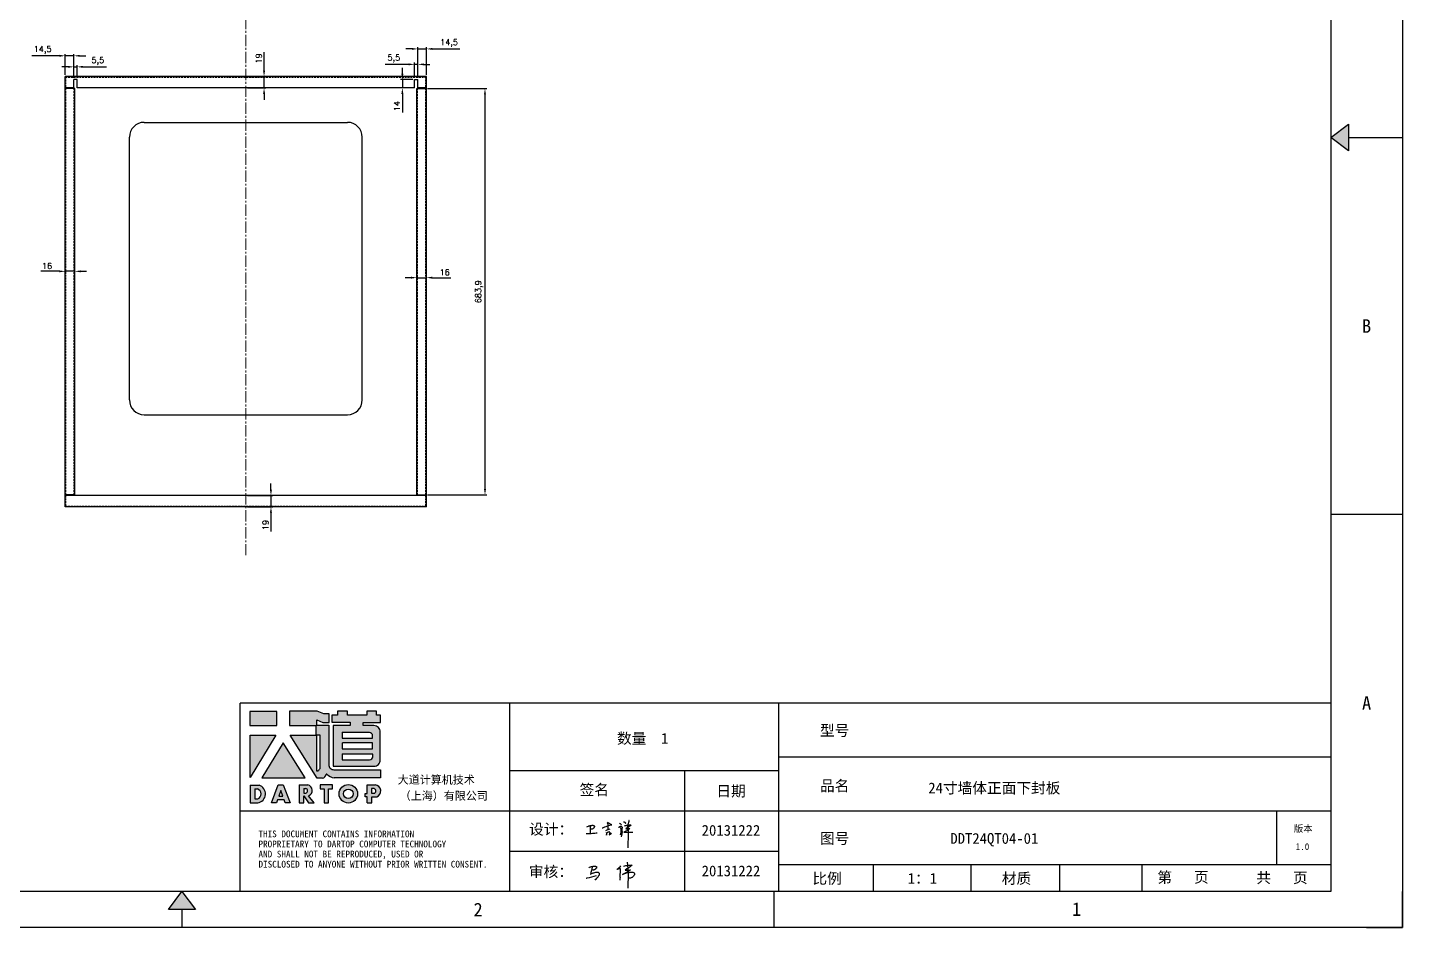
# Model space of a CAD drawing. Header units: millimetres. Extents: x 120943 to 145233, y 4425 to 40233.
# Drawn here: x 136955 to 139270, y 37574 to 39089 of the extents above; entities that cross this region are included whole.
import ezdxf
from ezdxf.enums import TextEntityAlignment as Align

# ---------------------------------------------------------------- set-up
doc = ezdxf.new("R2010")
doc.units = ezdxf.units.MM
for name, pattern in [('CENTER2', [28.575, 19.05, -3.175, 3.175, -3.175]), ('DOT', [0.25, 0, -0.25]), ('HIDDEN2', [4.7625, 3.175, -1.5875])]:
    doc.linetypes.add(name, pattern=pattern)
for name, color, linetype in [('4', 7, 'Continuous'), ('hidden', 3, 'HIDDEN2'), ('print', 30, 'Continuous')]:
    doc.layers.add(name, color=color, linetype=linetype)
doc.layers.add('cen', color=1, linetype='CENTER2', lineweight=9)
doc.layers.add('dim', color=2, linetype='Continuous', lineweight=9)
doc.styles.add('Dartop', font='SIMFANG.TTF')
doc.styles.add('hzHT', font='SIMHEI.TTF')
doc.styles.get("Standard").update_dxf_attribs({"font": 'txt', "bigfont": 'gbcbig.shx'})
doc.dimstyles.new('2-small', dxfattribs={"dimtxt": 10, "dimasz": 10, "dimexe": 3, "dimexo": 3, "dimgap": 4, "dimtad": 1, "dimtxsty": 'Standard', "dimcen": 5, "dimazin": 0, "dimtfac": 1, "dimtmove": 0, "dimatfit": 3, "dimfxl": 1, "dimarcsym": 0})

# ---------------------------------------------------------------- blocks, each defined once
blk = doc.blocks.new('*U527')
at = {"color": 254, "linetype": 'Continuous', "extrusion": (0, 0, -1)}
for points in [[(-17, 0.333), (-16.812, 0.25), (-17, 0.5)], [(-17, 0.333), (-17, 0.5), (-17.188, 0.25)], [(-17, 0.333), (-17.188, 0.25), (-16.812, 0.25)]]:
    blk.add_solid(points, dxfattribs=at)
blk = doc.blocks.new('*U526')
at = {"color": 254, "linetype": 'Continuous', "extrusion": (0, 0, -1)}
for points in [[(-33.167, 11), (-33, 11), (-33.25, 11.188)], [(-33.167, 11), (-33.25, 11.188), (-33.25, 10.812)], [(-33.167, 11), (-33.25, 10.812), (-33, 11)]]:
    blk.add_solid(points, dxfattribs=at)
blk = doc.blocks.new('dadao')
for p, q in [((48, 19.2), (44.9, 10.4)), ((44.9, 10.4), (51.2, 10.4)), ((51.2, 10.4), (48, 19.2))]:
    blk.add_line(p, q)
for points in [[(41.8, 121.6), (41.8, 143.7), (-0.4, 143.7), (-0.4, 121.6), (41.8, 121.6)], [(104.8, 122), (104.8, 130.3), (114.1, 126.3), (124.2, 126.3), (124.2, 139.6), (115.9, 139.6), (105.1, 143.9), (61.5, 143.9)], [(61.7, 144), (61.7, 121.3), (103.9, 121.3)], [(113.4, 38.7), (105.1, 38.7), (63, 106.5), (103.9, 106.5), (103.9, 120.9), (103.9, 121.3)], [(109.7, 53.6), (109.7, 106.2), (104.3, 106.2), (104.3, 50.4), (106.6, 50.4)], [(144.6, 94.4), (144.6, 84.8), (192, 84.8), (192, 94.1), (144.9, 94.1)], [(120.2, 45), (119.5, 45), (119.5, 44.6)], [(0, 28), (0, 0), (11.8, 0)], [(0.1, 28), (14, 28)], [(7.1, 21.8), (7.1, 6.1), (12, 6.1)], [(7.1, 21.8), (11.4, 21.8)], [(76.8, 28.2), (76.8, 0), (84.1, 0), (84.1, 11.1), (91.6, -0.1), (100.3, -0.1), (91.7, 11.1)], [(76.8, 28.2), (90.6, 28.2)], [(84, 22.7), (84, 15.3), (87.2, 15.3)], [(84, 22.7), (87.3, 22.7)], [(183.7, 0), (183.7, 9.6), (180.6, 9.6), (180.6, 14.9), (183.8, 14.9), (183.8, 28.1), (196.1, 28.1), (196.5, 28.1)], [(194.9, 22.3), (190.8, 22.3), (190.8, 15), (194.4, 15)], [(183.7, 0), (190.9, 0), (190.9, 9.6), (198.8, 9.6)]]:
    blk.add_lwpolyline(points)
blk.add_lwpolyline([(137.1, 144.2), (137.1, 137.9), (128.3, 137.9), (128.3, 126.5), (157.3, 126.5), (157.3, 121.5), (130.3, 121.5), (130.3, 57.5), (194.4, 57.5, 0.414214), (204.4, 67.5), (204.4, 111.3, 0.414214), (194.4, 121.3), (177.5, 121.3), (177.5, 126.3), (204.7, 126.3), (204.7, 137.7), (198.2, 137.7), (198.2, 143.9), (183.3, 143.9), (183.3, 138), (153, 138), (153, 144.2), (137.1, 144.2)], format="xyb", close=True)
for points in [[(104.8, 122), (123.4, 122), (123.4, 60, 0.414214), (131.4, 52), (204.8, 52), (204.8, 39.1), (131.7, 39.1)], [(144.3, 110.8), (144.3, 101.8), (192.3, 101.8), (192.3, 105.5, 0.414214), (187.3, 110.5), (144.3, 110.5)], [(144.6, 77), (144.6, 67.5), (187.6, 67.5, 0.414214), (192.6, 72.5), (192.6, 76.4), (144.6, 76.4)]]:
    blk.add_lwpolyline(points, format="xyb")
for points in [[(-0.3, 106.2), (40.4, 106.2), (-0.3, 39.7), (-0.3, 106.2)], [(51.7, 94.1), (18.4, 39.3), (86.2, 39.3)], [(43.8, 28.2), (51.8, 28.2), (62.6, -0.1), (55, -0.1), (53.2, 5), (42.9, 5), (41.1, 0), (33.6, 0)], [(110, 28.1), (110, 21.9), (116, 21.9), (116, -0.1), (123.2, -0.1), (123.2, 22), (129.2, 22), (129.2, 28.1), (110, 28.1)]]:
    blk.add_lwpolyline(points, close=True)
for radius in [14.5, 7.44]:
    blk.add_circle((154.2, 14.2), radius)
for centre, radius, start, end in [((99.2, 60.7), 12.6, 305.6399, 325.969), ((111.6, 46.7), 8.19, 282.9811, 347.6627), ((136, 61.7), 22.9, 226.7358, 259.3209), ((8.5, 13.9), 8.49, 294.2143, 69.7177), ((9.6, 14.2), 14.4, 278.6604, 72.3203), ((86.4, 19), 3.8, 282.527, 76.7196), ((88.6, 19.4), 8.95, 290.6073, 77.2124), ((193.7, 18.7), 3.8, 280.9891, 72.5513), ((195.7, 18.6), 9.51, 288.8959, 85.2442)]:
    blk.add_arc(centre, radius, start, end)
blk = doc.blocks.new('h')
for p, q in [((20773.3, -2331.8), (20775.3, -2338.7)), ((20789.1, -2340.9), (20773.5, -2331.9)), ((20775.3, -2338.7), (20775.6, -2351.2)), ((20768.1, -2360.9), (20773, -2359.1)), ((20769.5, -2366.9), (20769.8, -2370.6)), ((20769.8, -2370.6), (20770.9, -2378)), ((20770.9, -2378), (20771.5, -2370.6)), ((20772.4, -2369.3), (20774.9, -2367.8)), ((20773, -2359.1), (20784.1, -2355.2)), ((20775.6, -2351.2), (20775.5, -2357.3)), ((20782.2, -2369.2), (20780, -2377.1)), ((20780, -2377.1), (20788.3, -2371.3)), ((20780.1, -2366.4), (20780.8, -2366.4)), ((20781.9, -2367.4), (20782.2, -2369.2)), ((20845.7, -2343.5), (20848.4, -2353)), ((20848.9, -2370.3), (20847.9, -2424)), ((20848.4, -2353), (20848.9, -2370.3))]:
    blk.add_line(p, q)
for points in [[(20816.8, -2335, -0.053561), (20819.6, -2336.1, -0.075272), (20821.3, -2337.3, -0.005295), (20822.5, -2338.5, -0.009337), (20823.1, -2339.1, -0.026146), (20823.7, -2339.8, -0.016644), (20824.5, -2340.9)], [(20832.1, -2329.2, -0.053561), (20834.9, -2330.3, -0.075272), (20836.7, -2331.5, -0.005295), (20837.8, -2332.6, -0.009337), (20838.5, -2333.3, -0.026146), (20839, -2334, -0.016644), (20839.8, -2335.1)], [(20847.6, -2340.2, 0.021784), (20849.6, -2335.9, 0.028296), (20850.8, -2332.4, 0.008136), (20851.9, -2328.2, 0.028913), (20852.2, -2327, 0.08193), (20852.1, -2325.9, 0.075058), (20851.7, -2324.7, 0.275043)], [(20696.6, -2372.4, 0.002073), (20710.6, -2371.9, 0.016137), (20719.6, -2371.3, 0.008314), (20736.9, -2369.3)], [(20699.1, -2348.2, -0.029745), (20704.6, -2345.4, -0.046842), (20708.4, -2344.2, -0.00919), (20714.3, -2343, -0.018517), (20717.2, -2342.5, -0.037841), (20720.3, -2342.4, -0.039541), (20723.2, -2342.8, -0.149785), (20726, -2344.3, -0.204935), (20726.9, -2346.6, -0.074872), (20726.5, -2348.3, -0.061615), (20725.6, -2350.3, -0.034204), (20723.8, -2352.6, -0.045776), (20722.3, -2354.1, -0.054985), (20720.4, -2355.3, -0.036348), (20717.3, -2356.5, -0.067752), (20715.7, -2356.8, -0.043553), (20713.2, -2356.7)], [(20755, -2351.9, -0.024077), (20759.9, -2350.1, -0.013147), (20768.7, -2346.5, -0.00522), (20775.4, -2344.1, -0.018517), (20777.3, -2343.4, -0.008274), (20786.3, -2341, -0.039541), (20788.3, -2340.8, -0.079216), (20789.4, -2341, -0.204935)], [(20813.5, -2350.1, 0.007348), (20815.9, -2348.7, 0.008421), (20818, -2347.3, 0.009459), (20819.7, -2346.2, -0.016325), (20820.7, -2345.5, -0.173771), (20821.8, -2345.3, -0.085159), (20823.9, -2346, -0.125883), (20826, -2347.9, -0.160659), (20826.6, -2350.1, -0.010447), (20826.5, -2352.3, -0.008247), (20826.2, -2355.1, -0.002698), (20825.3, -2374, 0.001562), (20823.9, -2383.7, 0.016137)], [(20836, -2343.7, -0.02797), (20842.1, -2342.6, -0.048868), (20845.6, -2342.2, -0.00919), (20851.1, -2341.4, -0.018517), (20853.9, -2341.1, -0.037841), (20856.7, -2341.2, -0.039541), (20859.4, -2341.6, -0.018282), (20840.6, -2354.7, -0.000937)]]:
    blk.add_lwpolyline(points, format="xyb")
for points in [[(20711.3, -2343.5), (20711.3, -2343.5), (20711.5, -2355.8), (20710.7, -2368), (20710.6, -2371.9)], [(20821.5, -2350.6), (20822.4, -2359.2), (20822.2, -2364.9), (20821.7, -2369), (20821.3, -2376.3), (20823.6, -2368.5), (20827.2, -2366.3), (20829.5, -2366.3)], [(20840.6, -2354.7), (20850, -2354.7), (20855, -2354.3), (20845.9, -2361.1), (20840.5, -2364), (20833, -2367.5), (20863.2, -2367.4), (20865.9, -2367.3)]]:
    blk.add_lwpolyline(points)
for centre, radius, start, end in [((20773.7, -2371.2), 2.3, 121.9907, 163.6016), ((20787.5, -2406), 40.3, 100.6183, 108.2482), ((20780.8, -2367.6), 1.15, 9.4675, 90)]:
    blk.add_arc(centre, radius, start, end)
blk = doc.blocks.new('*D1184')
at = {"layer": 'Defpoints', "color": 0}
for p in [(137625.4, 38986.1, 44.4), (137625.4, 38302.2, 44.4), (137725, 38302.2)]:
    blk.add_point(p, dxfattribs=at)
at = {"layer": 'dim', "color": 0, "lineweight": -2}
for p, q in [((137628.4, 38986.1), (137728, 38986.1)), ((137725, 38976.1), (137725, 38312.2)), ((137628.4, 38302.2), (137728, 38302.2))]:
    blk.add_line(p, q, dxfattribs=at)
at = {"layer": 'dim', "color": 0}
for points in [[(137723.3, 38976.1), (137726.7, 38976.1), (137725, 38986.1)], [(137723.3, 38312.2), (137726.7, 38312.2), (137725, 38302.2)]]:
    blk.add_solid(points, dxfattribs=at)
at = {"layer": 'dim', "color": 0, "insert": (137715.2, 38644.1), "char_height": 10, "attachment_point": 5, "rotation": 90}
blk.add_mtext('683,9', dxfattribs=at)
blk = doc.blocks.new('*D1185')
at = {"layer": 'Defpoints', "color": 0}
for p in [(137322.4, 38301.2, 23.4), (137322.4, 38282.2, 28.9), (137364.7, 38282.2)]:
    blk.add_point(p, dxfattribs=at)
at = {"layer": 'dim', "color": 0, "lineweight": -2}
for p, q in [((137364.7, 38311.2), (137364.7, 38321.2)), ((137325.4, 38301.2), (137367.7, 38301.2)), ((137364.7, 38301.2), (137364.7, 38282.2)), ((137325.4, 38282.2), (137367.7, 38282.2)), ((137364.7, 38272.2), (137364.7, 38240.9))]:
    blk.add_line(p, q, dxfattribs=at)
at = {"layer": 'dim', "color": 0}
for points in [[(137363, 38311.2), (137366.4, 38311.2), (137364.7, 38301.2)], [(137363, 38272.2), (137366.4, 38272.2), (137364.7, 38282.2)]]:
    blk.add_solid(points, dxfattribs=at)
at = {"layer": 'dim', "color": 0, "insert": (137355.7, 38251.5), "char_height": 10, "attachment_point": 5, "rotation": 90}
blk.add_mtext('19', dxfattribs=at)
blk = doc.blocks.new('*D1186')
at = {"layer": 'Defpoints', "color": 0}
for p in [(137322.4, 39006.1, 23.2), (137353.1, 39006.1), (137322.4, 38987.1, 23.3)]:
    blk.add_point(p, dxfattribs=at)
at = {"layer": 'dim', "color": 0, "lineweight": -2}
for p, q in [((137353.1, 39016.1), (137353.1, 39047.4)), ((137325.4, 39006.1), (137356.1, 39006.1)), ((137353.1, 38987.1), (137353.1, 39006.1)), ((137325.4, 38987.1), (137356.1, 38987.1)), ((137353.1, 38977.1), (137353.1, 38967.1))]:
    blk.add_line(p, q, dxfattribs=at)
at = {"layer": 'dim', "color": 0}
for points in [[(137351.4, 39016.1), (137354.8, 39016.1), (137353.1, 39006.1)], [(137351.4, 38977.1), (137354.8, 38977.1), (137353.1, 38987.1)]]:
    blk.add_solid(points, dxfattribs=at)
at = {"layer": 'dim', "color": 0, "insert": (137344.1, 39036.8), "char_height": 10, "attachment_point": 5, "rotation": 90}
blk.add_mtext('19', dxfattribs=at)
blk = doc.blocks.new('*D1187')
at = {"layer": 'Defpoints', "color": 0}
for p in [(137626.4, 38667.8), (137610.4, 38644.1, 44.4), (137626.4, 38644.1, 45.6)]:
    blk.add_point(p, dxfattribs=at)
at = {"layer": 'dim', "color": 0, "lineweight": -2}
for p, q in [((137600.4, 38667.8), (137590.4, 38667.8)), ((137610.4, 38647.1), (137610.4, 38670.8)), ((137610.4, 38667.8), (137626.4, 38667.8)), ((137626.4, 38647.1), (137626.4, 38670.8)), ((137636.4, 38667.8), (137667.7, 38667.8))]:
    blk.add_line(p, q, dxfattribs=at)
at = {"layer": 'dim', "color": 0}
for points in [[(137600.4, 38669.5), (137600.4, 38666.1), (137610.4, 38667.8)], [(137636.4, 38669.5), (137636.4, 38666.1), (137626.4, 38667.8)]]:
    blk.add_solid(points, dxfattribs=at)
at = {"layer": 'dim', "color": 0, "insert": (137657.1, 38676.8), "char_height": 10, "attachment_point": 5}
blk.add_mtext('16', dxfattribs=at)
blk = doc.blocks.new('*D1188')
at = {"layer": 'Defpoints', "color": 0}
for p in [(137018.4, 38678.5), (137018.4, 38644.1, 40), (137034.4, 38644.1, 44.4)]:
    blk.add_point(p, dxfattribs=at)
at = {"layer": 'dim', "color": 0, "lineweight": -2}
for p, q in [((137018.4, 38647.1), (137018.4, 38681.5)), ((137034.4, 38647.1), (137034.4, 38681.5)), ((137008.4, 38678.5), (136977.1, 38678.5)), ((137034.4, 38678.5), (137018.4, 38678.5)), ((137044.4, 38678.5), (137054.4, 38678.5))]:
    blk.add_line(p, q, dxfattribs=at)
at = {"layer": 'dim', "color": 0}
for points in [[(137008.4, 38680.1), (137008.4, 38676.8), (137018.4, 38678.5)], [(137044.4, 38680.1), (137044.4, 38676.8), (137034.4, 38678.5)]]:
    blk.add_solid(points, dxfattribs=at)
at = {"layer": 'dim', "color": 0, "insert": (136987.7, 38687.5), "char_height": 10, "attachment_point": 5}
blk.add_mtext('16', dxfattribs=at)
blk = doc.blocks.new('*D1192')
at = {"layer": 'Defpoints', "color": 0}
for p in [(137626.4, 39052.8), (137626.4, 39006.1, 40), (137611.9, 39001.1, 6.9)]:
    blk.add_point(p, dxfattribs=at)
at = {"layer": 'dim', "color": 0, "lineweight": -2}
for p, q in [((137601.9, 39052.8), (137591.9, 39052.8)), ((137611.9, 39004.1), (137611.9, 39055.8)), ((137611.9, 39052.8), (137626.4, 39052.8)), ((137626.4, 39009.1), (137626.4, 39055.8)), ((137636.4, 39052.8), (137682.7, 39052.8))]:
    blk.add_line(p, q, dxfattribs=at)
at = {"layer": 'dim', "color": 0}
for points in [[(137601.9, 39054.4), (137601.9, 39051.1), (137611.9, 39052.8)], [(137636.4, 39054.4), (137636.4, 39051.1), (137626.4, 39052.8)]]:
    blk.add_solid(points, dxfattribs=at)
at = {"layer": 'dim', "color": 0, "insert": (137664.6, 39062.6), "char_height": 10, "attachment_point": 5}
blk.add_mtext('14,5', dxfattribs=at)
blk = doc.blocks.new('*D1193')
at = {"layer": 'Defpoints', "color": 0}
for p in [(137606.4, 39026.8), (137606.4, 39001.1, 7.1), (137611.9, 39001.1, 6.9)]:
    blk.add_point(p, dxfattribs=at)
at = {"layer": 'dim', "color": 0, "lineweight": -2}
for p, q in [((137596.4, 39026.8), (137556.7, 39026.8)), ((137606.4, 39004.1), (137606.4, 39029.8)), ((137611.9, 39026.8), (137606.4, 39026.8)), ((137611.9, 39004.1), (137611.9, 39029.8)), ((137621.9, 39026.8), (137631.9, 39026.8))]:
    blk.add_line(p, q, dxfattribs=at)
at = {"layer": 'dim', "color": 0}
for points in [[(137596.4, 39028.4), (137596.4, 39025.1), (137606.4, 39026.8)], [(137621.9, 39028.4), (137621.9, 39025.1), (137611.9, 39026.8)]]:
    blk.add_solid(points, dxfattribs=at)
at = {"layer": 'dim', "color": 0, "insert": (137571.6, 39036.6), "char_height": 10, "attachment_point": 5}
blk.add_mtext('5,5', dxfattribs=at)
blk = doc.blocks.new('*D1194')
at = {"layer": 'Defpoints', "color": 0}
for p in [(137585.9, 38987.1), (137606.4, 39001.1, 1.5), (137606.4, 38987.1, 39.7)]:
    blk.add_point(p, dxfattribs=at)
at = {"layer": 'dim', "color": 0, "lineweight": -2}
for p, q in [((137585.9, 39011.1), (137585.9, 39021.1)), ((137603.4, 39001.1), (137582.9, 39001.1)), ((137603.4, 38987.1), (137582.9, 38987.1)), ((137585.9, 39001.1), (137585.9, 38987.1)), ((137585.9, 38977.1), (137585.9, 38945.8))]:
    blk.add_line(p, q, dxfattribs=at)
at = {"layer": 'dim', "color": 0}
for points in [[(137584.2, 39011.1), (137587.6, 39011.1), (137585.9, 39001.1)], [(137584.2, 38977.1), (137587.6, 38977.1), (137585.9, 38987.1)]]:
    blk.add_solid(points, dxfattribs=at)
at = {"layer": 'dim', "color": 0, "insert": (137576.9, 38956.4), "char_height": 10, "attachment_point": 5, "rotation": 90}
blk.add_mtext('14', dxfattribs=at)
blk = doc.blocks.new('*D1195')
at = {"layer": 'Defpoints', "color": 0}
for p in [(137018.4, 39041.2), (137018.4, 39006.1, 6.4), (137032.9, 39001.1, 1.3)]:
    blk.add_point(p, dxfattribs=at)
at = {"layer": 'dim', "color": 0, "lineweight": -2}
for p, q in [((137008.4, 39041.2), (136962.1, 39041.2)), ((137018.4, 39009.1), (137018.4, 39044.2)), ((137032.9, 39041.2), (137018.4, 39041.2)), ((137032.9, 39004.1), (137032.9, 39044.2)), ((137042.9, 39041.2), (137052.9, 39041.2))]:
    blk.add_line(p, q, dxfattribs=at)
at = {"layer": 'dim', "color": 0}
for points in [[(137008.4, 39042.9), (137008.4, 39039.6), (137018.4, 39041.2)], [(137042.9, 39042.9), (137042.9, 39039.6), (137032.9, 39041.2)]]:
    blk.add_solid(points, dxfattribs=at)
at = {"layer": 'dim', "color": 0, "insert": (136980.2, 39051.1), "char_height": 10, "attachment_point": 5}
blk.add_mtext('14,5', dxfattribs=at)
blk = doc.blocks.new('*D1196')
at = {"layer": 'Defpoints', "color": 0}
for p in [(137038.4, 39022.6), (137032.9, 39001.1, 6.9), (137038.4, 39001.1, 7.1)]:
    blk.add_point(p, dxfattribs=at)
at = {"layer": 'dim', "color": 0, "lineweight": -2}
for p, q in [((137022.9, 39022.6), (137012.9, 39022.6)), ((137032.9, 39004.1), (137032.9, 39025.6)), ((137032.9, 39022.6), (137038.4, 39022.6)), ((137038.4, 39004.1), (137038.4, 39025.6)), ((137048.4, 39022.6), (137088.1, 39022.6))]:
    blk.add_line(p, q, dxfattribs=at)
at = {"layer": 'dim', "color": 0}
for points in [[(137022.9, 39024.3), (137022.9, 39020.9), (137032.9, 39022.6)], [(137048.4, 39024.3), (137048.4, 39020.9), (137038.4, 39022.6)]]:
    blk.add_solid(points, dxfattribs=at)
at = {"layer": 'dim', "color": 0, "insert": (137073.2, 39032.4), "char_height": 10, "attachment_point": 5}
blk.add_mtext('5,5', dxfattribs=at)

msp = doc.modelspace()

# ---------------------------------------------------------------- hatches: boundary and pattern name
h = msp.add_hatch(color=0)
h.paths.add_polyline_path([(137549.098, 37931.535), (137542.127, 37931.535), (137542.127, 37938.166), (137526.193, 37938.166), (137526.193, 37931.866), (137493.661, 37931.866), (137493.661, 37938.498), (137476.624, 37938.498), (137476.624, 37931.743), (137467.209, 37931.743), (137467.209, 37919.518), (137498.277, 37919.518), (137498.277, 37914.111), (137469.327, 37914.111), (137469.327, 37845.651), (137538.052, 37845.651, 0.41421356), (137548.765, 37856.364), (137548.765, 37903.247, 0.41421356), (137538.052, 37913.96), (137519.885, 37913.96), (137519.885, 37919.265), (137549.098, 37919.265)])
h.paths.add_polyline_path([(137530.463, 37902.354, -0.41421356), (137535.819, 37896.998), (137535.819, 37893.069), (137484.366, 37893.069), (137484.366, 37902.354)], flags=16)
h.paths.add_polyline_path([(137535.487, 37884.779), (137535.487, 37874.831), (137484.699, 37874.831), (137484.699, 37884.779)], flags=16)
h.paths.add_polyline_path([(137536.151, 37865.879), (137536.151, 37861.619, -0.41421356), (137530.794, 37856.262), (137484.699, 37856.262), (137484.699, 37865.879)], flags=16)
for points in [[(137374.538, 37937.921), (137329.336, 37937.921), (137329.336, 37914.304), (137374.538, 37914.304)], [(137373.083, 37897.78), (137329.457, 37897.78), (137329.457, 37826.551)], [(137385.176, 37884.854), (137349.514, 37826.077), (137422.131, 37826.077)], [(137468.241, 37814.05), (137447.603, 37814.05), (137447.603, 37807.503), (137454.042, 37807.503), (137454.042, 37783.909), (137461.752, 37783.909), (137461.752, 37807.518), (137468.241, 37807.518)]]:
    msp.add_hatch(color=0).paths.add_polyline_path(points)
h = msp.add_hatch(color=0)
h.paths.add_polyline_path([(137442.089, 37923.568), (137452.065, 37919.258), (137462.851, 37919.258), (137462.851, 37933.533), (137453.953, 37933.533), (137442.359, 37938.112), (137395.897, 37938.112), (137395.897, 37913.97), (137441.104, 37913.97), (137441.104, 37913.481), (137441.104, 37898.051), (137397.266, 37898.051), (137442.356, 37825.487), (137451.284, 37825.487, 0.27937482), (137457.802, 37831.825), (137457.802, 37832.159), (137458.59, 37832.159, 0.14314537), (137470.882, 37825.904), (137549.233, 37825.904), (137549.233, 37839.666), (137470.548, 37839.666, -0.41421356), (137461.978, 37848.236), (137461.978, 37914.732), (137442.089, 37914.732)])
h.paths.add_polyline_path([(137441.559, 37897.742), (137447.304, 37897.741), (137447.304, 37841.422, -0.08893574), (137443.975, 37837.998), (137441.539, 37837.998)], flags=16)
h = msp.add_hatch(color=0)
h.paths.add_polyline_path([(137344.744, 37813.943), (137329.778, 37813.943), (137329.778, 37783.998), (137342.383, 37783.998, 0.79301591)])
h.paths.add_polyline_path([(137342.605, 37790.556), (137337.372, 37790.556), (137337.372, 37807.385), (137342.027, 37807.385, -0.67136089)], flags=16)
h = msp.add_hatch(color=0)
h.paths.add_polyline_path([(137385.289, 37814.189), (137376.748, 37814.189), (137365.763, 37783.966), (137373.854, 37783.966), (137375.758, 37789.322), (137386.719, 37789.322), (137388.663, 37783.901), (137396.819, 37783.901)])
h.paths.add_polyline_path([(137384.624, 37795.096), (137377.833, 37795.096), (137381.166, 37804.592)], flags=16)
h = msp.add_hatch(color=0)
h.paths.add_polyline_path([(137426.806, 37814.168), (137412.086, 37814.168), (137412.086, 37783.95), (137419.865, 37783.95), (137419.865, 37795.929), (137427.86, 37783.842), (137437.259, 37783.842), (137428.058, 37795.853, 0.74405494)])
h.paths.add_polyline_path([(137419.794, 37800.402), (137419.794, 37808.337), (137423.27, 37808.337, -0.79680897), (137423.218, 37800.402)], flags=16)
h = msp.add_hatch(color=0)
h.paths.add_polyline_path([(137479.46, 37799.167, 1), (137510.489, 37799.167, 1)])
h.paths.add_polyline_path([(137502.945, 37799.167, -1), (137487.004, 37799.167, -1)], flags=16)
h = msp.add_hatch(color=0)
h.paths.add_polyline_path([(137540.251, 37814.096), (137539.806, 37814.096), (137526.683, 37814.096), (137526.683, 37799.994), (137523.201, 37799.994), (137523.201, 37794.269), (137526.627, 37794.269), (137526.627, 37784.003), (137534.288, 37784.003), (137534.288, 37794.309), (137542.705, 37794.309, 0.81230381)])
h.paths.add_polyline_path([(137534.174, 37800.033), (137534.174, 37807.921), (137538.533, 37807.921, -0.77821343), (137538.088, 37800.033)], flags=16)

# ---------------------------------------------------------------- linework, layer by layer
at = {"color": 0}
for p, q in [((139148.72, 40172.834), (139148.72, 37634.687)), ((139178.936, 38903.76), (139269.584, 38903.76)), ((139269.584, 38269.223), (139148.72, 38269.223)), ((139148.72, 37951.955), (137313.095, 37951.955)), ((137313.095, 37634.687), (137313.095, 37951.955)), ((137766.336, 37951.955), (137766.336, 37634.687)), ((138219.577, 37634.687), (138219.577, 37951.955)), ((138219.577, 37861.307), (139148.72, 37861.307)), ((137766.336, 37838.645), (138219.577, 37838.645)), ((138060.942, 37838.645), (138060.942, 37634.687)), ((137313.095, 37770.659), (137766.336, 37770.659)), ((137766.336, 37770.659), (139148.72, 37770.659)), ((139058.072, 37680.011), (139058.072, 37770.659)), ((137766.336, 37702.673), (138219.577, 37702.673)), ((138219.577, 37680.011), (139148.72, 37680.011)), ((138379.038, 37634.687), (138379.038, 37680.011)), ((138543.374, 37634.687), (138543.374, 37680.011)), ((138692.769, 37634.687), (138692.769, 37680.011)), ((138831.451, 37634.687), (138831.451, 37680.011)), ((139148.72, 37634.687), (135551.257, 37634.687)), ((138212.023, 37574.254), (138212.023, 37634.687)), ((139269.584, 37574.254), (139269.584, 37634.687)), ((137214.893, 37604.471), (137214.893, 37574.254)), ((139209.152, 37574.254), (139269.584, 37574.254))]:
    msp.add_line(p, q, dxfattribs=at)
at = {"color": 0, "linetype": 'DOT'}
for p, q in [((139269.584, 40172.834), (139269.584, 37634.687)), ((139209.152, 37574.254), (135430.393, 37574.254))]:
    msp.add_line(p, q, dxfattribs=at)
for p, q in [((137626.398, 39006.091, 51.23), (137018.398, 39006.091, 6.432)), ((137018.398, 38282.191, 45.609), (137018.398, 39006.091, 45.609)), ((137626.398, 39006.091, 45.609), (137018.398, 39006.091, 0.811)), ((137018.398, 38282.191, 39.988), (137018.398, 39006.091, 39.988)), ((137018.398, 38282.191, 39.988), (137018.398, 39006.091, 39.988)), ((137626.398, 38282.191, 45.609), (137626.398, 39006.091, 45.609)), ((137626.398, 38282.191, 39.988), (137626.398, 39006.091, 39.988)), ((137032.898, 38987.091, 12.507), (137018.398, 38987.091, 12.152)), ((137032.898, 38987.091, 6.886), (137018.398, 38987.091, 6.531)), ((137034.398, 38986.091, 44.393), (137019.398, 38986.091, 44.393)), ((137038.398, 39001.091, 7.086), (137032.898, 39001.091, 6.906)), ((137032.898, 38987.091, 45.609), (137032.898, 39001.091, 45.609)), ((137038.398, 39001.091, 1.464), (137032.898, 39001.091, 1.285)), ((137032.898, 38987.091, 39.988), (137032.898, 39001.091, 39.988)), ((137034.398, 38302.191, 44.393), (137034.398, 38986.091, 44.393)), ((137038.398, 38987.091, 45.609), (137038.398, 39001.091, 45.609)), ((137038.398, 38987.091, 39.988), (137038.398, 39001.091, 39.988)), ((137606.398, 38987.091, 45.277), (137038.398, 38987.091, 12.642)), ((137606.398, 38987.091, 39.655), (137038.398, 38987.091, 7.021)), ((137606.398, 39001.091, 7.086), (137611.898, 39001.091, 6.906)), ((137606.398, 38987.091, 45.609), (137606.398, 39001.091, 45.609)), ((137606.398, 39001.091, 1.464), (137611.898, 39001.091, 1.285)), ((137606.398, 38987.091, 39.988), (137606.398, 39001.091, 39.988)), ((137610.398, 38302.191, 44.393), (137610.398, 38986.091, 44.393)), ((137610.398, 38986.091, 44.393), (137625.398, 38986.091, 44.393)), ((137611.898, 38987.091, 45.609), (137611.898, 39001.091, 45.609)), ((137611.898, 38987.091, 39.988), (137611.898, 39001.091, 39.988)), ((137626.398, 38987.091, 45.767), (137611.898, 38987.091, 45.412)), ((137626.398, 38987.091, 40.146), (137611.898, 38987.091, 39.79)), ((137151.398, 38929.191, 24.079), (137493.398, 38929.191, 24.079)), ((137126.398, 38462.121, 59.079), (137126.398, 38904.261, 25.947)), ((137518.398, 38462.121, 59.079), (137518.398, 38904.261, 25.947)), ((137151.398, 38437.191, 60.947), (137493.398, 38437.191, 60.947)), ((137626.398, 38301.191, 45.906), (137018.398, 38301.191, 12.189)), ((137018.398, 38282.191, 45.508), (137018.398, 38301.191, 45.508)), ((137626.398, 38301.191, 40.285), (137018.398, 38301.191, 6.567)), ((137018.398, 38282.191, 39.887), (137018.398, 38301.191, 39.887)), ((137034.398, 38302.191, 44.393), (137019.398, 38302.191, 44.393)), ((137610.398, 38302.191, 44.393), (137625.398, 38302.191, 44.393)), ((137626.398, 38282.191, 51.386), (137018.398, 38282.191, 6.451)), ((137626.398, 38282.191, 45.765), (137018.398, 38282.191, 0.83)), ((137964.392, 37684.442), (137965.693, 37673.579)), ((137960.983, 37665.686), (137956.53, 37663.276)), ((137964.188, 37667.398), (137960.983, 37665.686)), ((137961.167, 37671.002), (137966.83, 37671.002)), ((137969.849, 37671.277), (137964.188, 37667.398)), ((137965.904, 37665.559), (137965.424, 37640.6)), ((137965.693, 37673.579), (137965.904, 37665.559)), ((137966.83, 37671.002), (137969.849, 37671.277))]:
    msp.add_line(p, q)
at = {"color": 0}
for points in [[(139148.72, 38903.76), (139178.936, 38926.422), (139178.936, 38881.098), (139148.72, 38903.76)], [(137214.893, 37634.687), (137237.555, 37604.471), (137192.231, 37604.471), (137214.893, 37634.687)]]:
    msp.add_lwpolyline(points, close=True, dxfattribs=at)
for points in [[(137899.93, 37674.921, -0.02974503), (137902.521, 37676.219, -0.04684215), (137904.276, 37676.783, -0.00919025), (137907.013, 37677.336, -0.01851715), (137908.385, 37677.535, -0.03784064), (137909.801, 37677.579, -0.03954126), (137911.147, 37677.413, -0.14978519), (137912.461, 37676.695, -0.20493524), (137912.864, 37675.654, -0.07487171), (137912.711, 37674.833, -0.06161465), (137912.264, 37673.924, -0.0342039), (137911.453, 37672.855, -0.04577587), (137910.728, 37672.161, -0.05498501), (137909.85, 37671.61, -0.03634791), (137908.396, 37671.031, -0.06775206), (137907.668, 37670.906, -0.04355337), (137906.524, 37670.965)], [(137956.53, 37663.276, -0.02974503), (137960.572, 37665.301, -0.04684215), (137963.309, 37666.181, -0.00919025), (137967.579, 37667.044, -0.01851715), (137969.719, 37667.354, -0.03784064), (137971.928, 37667.423, -0.03954126), (137974.028, 37667.163, -0.14978519), (137976.078, 37666.043, -0.20493524), (137976.707, 37664.42, -0.07487171), (137976.468, 37663.139, -0.06161465), (137975.771, 37661.721, -0.0342039), (137974.506, 37660.052, -0.04577587), (137973.374, 37658.971, -0.05498501), (137972.005, 37658.111, -0.03634791), (137969.737, 37657.208, -0.06775206), (137968.602, 37657.012, -0.04355337), (137966.816, 37657.105)], [(137958.387, 37677.683, -0.02797026), (137962.048, 37678.359, -0.04886788), (137964.17, 37678.586, -0.00919025), (137967.508, 37679.08, -0.01851715), (137969.175, 37679.233, -0.03784064), (137970.887, 37679.197, -0.03954126), (137972.499, 37678.91, -0.01828189), (137961.167, 37671.002, -0.0009369)]]:
    msp.add_lwpolyline(points, format="xyb")
msp.add_lwpolyline([(137905.642, 37677.072), (137905.642, 37677.072), (137904.776, 37671.762), (137903.349, 37666.769), (137902.417, 37663.705)])
at = {"extrusion": (-1.04386e-14, 0.074727, 0.997204)}
msp.add_arc((-137151.398, -38793.547, 2933.064), 25, 270, 360, dxfattribs=at)
at = {"extrusion": (-1.1678e-14, 0.074727, 0.997204)}
msp.add_arc((-137493.398, -38793.547, 2933.064), 25, 180, 270, dxfattribs=at)
at = {"extrusion": (-9.23545e-15, 0.074727, 0.997204)}
msp.add_arc((-137151.398, -38350.168, 2933.064), 25, 360, 90, dxfattribs=at)
at = {"extrusion": (-1.02365e-14, 0.074727, 0.997204)}
msp.add_arc((-137493.398, -38350.168, 2933.064), 25, 90, 180, dxfattribs=at)
for centre, radius, start, end in [((137682.699, 38521.344), 889.914, 283.91895, 284.971512), ((137917.053, 37638.373), 29.257, 113.202449, 120.017497), ((137910.187, 37654.392), 11.828, 102.47486, 113.202449), ((137927.325, 37576.924), 91.169, 100.36867, 102.47486), ((137914.961, 37644.502), 22.469, 96.125337, 100.36867), ((137913.763, 37655.658), 11.249, 87.457037, 96.125337), ((137913.805, 37656.602), 10.304, 78.399567, 87.457037), ((137915.261, 37663.691), 3.067, 44.324655, 78.399567), ((137914.361, 37662.092), 2.261, 319.573073, 337.48549), ((137908.133, 37667.07), 10.165, 324.910666, 333.348429), ((137913.077, 37665.223), 4.951, 326.76781, 340.871018), ((137916.237, 37664.645), 1.702, 357.998393, 44.324655), ((137914.575, 37664.703), 3.365, 340.871018, 357.998393), ((137925.197, 37710.869), 44.746, 299.265464, 300.9495), ((138026.569, 37335.796), 345.5, 102.46592, 103.2053), ((137791.122, 37838.806), 228.77, 313.366132, 315.296084), ((137952.023, 37671.688), 1.463, 52.375745, 91.291159), ((136665.335, 37713.19), 1288.39, 357.565664, 358.057278), ((137951.521, 37671.917), 1.676, 357.196828, 33.705179), ((137913.788, 37674.386), 39.498, 352.912546, 354.802684), ((137928.605, 37673.039), 24.62, 354.802684, 357.196828), ((137893.302, 37666.489), 9.578, 281.076982, 291.212632), ((137908.281, 37662.004), 7.545, 283.816254, 294.030509), ((137909.892, 37658.272), 3.48, 294.836428, 309.901134), ((137863.497, 37701.076), 66.577, 316.919563, 320.58866), ((137901.223, 37668.734), 16.928, 324.094808, 331.378357), ((138674.571, 37549.404), 730.2, 171.410173, 171.768083)]:
    msp.add_arc(centre, radius, start, end)
at = {"layer": 'cen'}
msp.add_line((137322.398, 40048.211), (137322.398, 38200.581), dxfattribs=at)
at = {"layer": 'hidden'}
for p, q in [((137018.398, 39005.091, 39.988), (137626.398, 39005.091, 39.988)), ((137019.398, 38283.751, 44.393), (137019.398, 39005.091, 44.393)), ((137625.398, 38283.751, 44.393), (137625.398, 39005.091, 44.393)), ((137033.398, 38302.191, 44.393), (137033.398, 38986.091, 44.393)), ((137611.398, 38981.091, 44.393), (137610.398, 38981.091, 44.393)), ((137611.398, 38302.191, 44.393), (137611.398, 38986.091, 44.393)), ((137033.398, 38969.391, 44.393), (137034.398, 38969.391, 44.393)), ((137611.398, 38969.391, 44.393), (137610.398, 38969.391, 44.393)), ((137033.398, 38318.891, 44.393), (137034.398, 38318.891, 44.393)), ((137611.398, 38318.891, 44.393), (137610.398, 38318.891, 44.393)), ((137033.398, 38307.191, 44.393), (137034.398, 38307.191, 44.393)), ((137611.398, 38307.191, 44.393), (137610.398, 38307.191, 44.393)), ((137018.398, 38283.191, 39.988), (137626.398, 38283.191, 39.988))]:
    msp.add_line(p, q, dxfattribs=at)
at = {"layer": 'print'}
msp.add_lwpolyline([(135430.393, 40233.266), (139269.584, 40233.266), (139269.584, 37574.254), (135430.393, 37574.254)], close=True, dxfattribs=at)

# ---------------------------------------------------------------- block references
at = {"color": 0, "linetype": 'Continuous', "xscale": 120.8641592944157, "yscale": 120.8641592953105, "zscale": 120.8641592953117}
for name in ['*U526', '*U527']:
    msp.add_blockref(name, (135160.203, 37574.254), dxfattribs=at)
at = {"color": 0}
for name, p, xscale, yscale, zscale in [('dadao', (137329.778, 37783.998), 1.071295957298688, 1.071295957380318, 1.071295957390263), ('h', (128274.606, 38835.057), 0.4648446119095898, 0.4648446119118489, 0.4648446119116801)]:
    msp.add_blockref(name, p, dxfattribs=dict(at, xscale=xscale, yscale=yscale, zscale=zscale))

# ---------------------------------------------------------------- texts
for s, height, style, p in [('B', 22.662, 'Dartop', (139209.152, 38586.492)), ('A', 22.662, 'Dartop', (139209.152, 37951.955)), ('型号', 18.1296, 'hzHT', (138313.637, 37905.839)), ('数量  1', 18.1296, 'hzHT', (137990.519, 37892.526)), ('品名', 18.1296, 'hzHT', (138313.637, 37812.769)), ('签名', 18.1296, 'hzHT', (137909.08, 37806.127)), ('日期', 18.1296, 'hzHT', (138139.123, 37803.896)), ('24寸墙体正面下封板', 18.1296, 'hzHT', (138582.487, 37809.05)), ('20131222', 18.1296, 'hzHT', (138139.123, 37737.802)), ('图号', 18.1296, 'hzHT', (138313.637, 37724.154)), ('DDT24QT04-01', 18.12962, 'hzHT', (138582.487, 37724.154)), ('版本', 11.331, 'hzHT', (139102.523, 37740.577)), ('1.0', 11.331, 'Dartop', (139101.16, 37710.295)), ('20131222', 18.1296, 'hzHT', (138139.123, 37669.483)), ('比例', 18.1296, 'hzHT', (138300.996, 37656.877)), ('1：1', 18.1296, 'hzHT', (138461.259, 37656.877)), ('材质', 18.1296, 'hzHT', (138619.745, 37656.877)), ('第   页', 18.1296, 'hzHT', (138900.197, 37658.757)), ('共   页', 18.1296, 'hzHT', (139066.733, 37658.097)), ('2', 22.662, 'Dartop', (137713.458, 37604.471)), ('1', 22.662, 'Dartop', (138720.917, 37605.189))]:
    msp.add_text(s, height=height, dxfattribs=dict(at, style=style)).set_placement(p, align=Align.MIDDLE_CENTER)
at = {"color": 0, "style": 'hzHT'}
for s, height, p in [('THIS DOCUMENT CONTAINS INFORMATION', 11.33101, (137343.687, 37726.129)), ('设计：', 18.1296, (137799.254, 37730.593)), ('PROPRIETARY TO DARTOP COMPUTER TECHNOLOGY', 11.33101, (137343.687, 37709.132)), ('AND SHALL NOT BE REPRODUCED, USED OR', 11.33101, (137343.687, 37692.136)), ('DISCLOSED TO ANYONE WITHOUT PRIOR WRITTEN CONSENT.', 11.33101, (137343.687, 37675.139)), ('审核：', 18.1296, (137798.984, 37659.201))]:
    msp.add_text(s, height=height, dxfattribs=at).set_placement(p)
at = {"layer": '4', "color": 0, "style": 'hzHT'}
for s, p in [('大道计算机技术', (137578.043, 37816.128)), ('（上海）有限公司', (137581.465, 37789.028))]:
    msp.add_text(s, height=13.5972, dxfattribs=at).set_placement(p)

# ---------------------------------------------------------------- dimensions: what is measured, and where the dimension line sits
at = {"layer": 'dim'}
for base, p1, p2, picture, middle in [((137018.398, 39041.248), (137032.898, 39001.091, 1.285), (137018.398, 39006.091, 6.432), '*D1195', (136980.232, 39051.082)), ((137626.398, 39052.781), (137611.898, 39001.091, 6.906), (137626.398, 39006.091, 39.988), '*D1192', (137664.565, 39062.614)), ((137038.398, 39022.583), (137032.898, 39001.091, 6.906), (137038.398, 39001.091, 7.086), '*D1196', (137073.232, 39032.417)), ((137606.398, 39026.755), (137611.898, 39001.091, 6.906), (137606.398, 39001.091, 7.086), '*D1193', (137571.565, 39036.588)), ((137018.398, 38678.476), (137034.398, 38644.141, 44.393), (137018.398, 38644.141, 39.988), '*D1188', (136987.732, 38687.476)), ((137626.398, 38667.788), (137610.398, 38644.141, 44.393), (137626.398, 38644.141, 45.609), '*D1187', (137657.065, 38676.788))]:
    dim = msp.add_linear_dim(base=base, p1=p1, p2=p2, dimstyle='2-small', override={"dimpost": '\\X'}, dxfattribs=at)
    dim.commit()
    dim.dimension.update_dxf_attribs({"geometry": picture, "text_midpoint": middle})
for base, p1, p2, picture, middle in [((137353.084, 39006.091), (137322.398, 38987.091, 23.338), (137322.398, 39006.091, 23.21), '*D1186', (137344.084, 39036.757)), ((137585.905, 38987.091), (137606.398, 39001.091, 1.464), (137606.398, 38987.091, 39.655), '*D1194', (137576.905, 38956.424)), ((137364.701, 38282.191), (137322.398, 38301.191, 23.426), (137322.398, 38282.191, 28.919), '*D1185', (137355.701, 38251.524))]:
    dim = msp.add_linear_dim(base=base, p1=p1, p2=p2, angle=90, dimstyle='2-small', override={"dimpost": '\\X'}, dxfattribs=at)
    dim.commit()
    dim.dimension.update_dxf_attribs({"geometry": picture, "text_midpoint": middle})
dim = msp.add_linear_dim(base=(137725.001, 38302.191), p1=(137625.398, 38986.091, 44.393), p2=(137625.398, 38302.191, 44.393), angle=90, dimstyle='2-small', override={"dimpost": '\\X'}, dxfattribs=at)
dim.commit()
dim.dimension.update_dxf_attribs({"geometry": '*D1184', "text_midpoint": (137725.001, 38644.141), "dimtype": 160})

doc.saveas('drawing.dxf')
